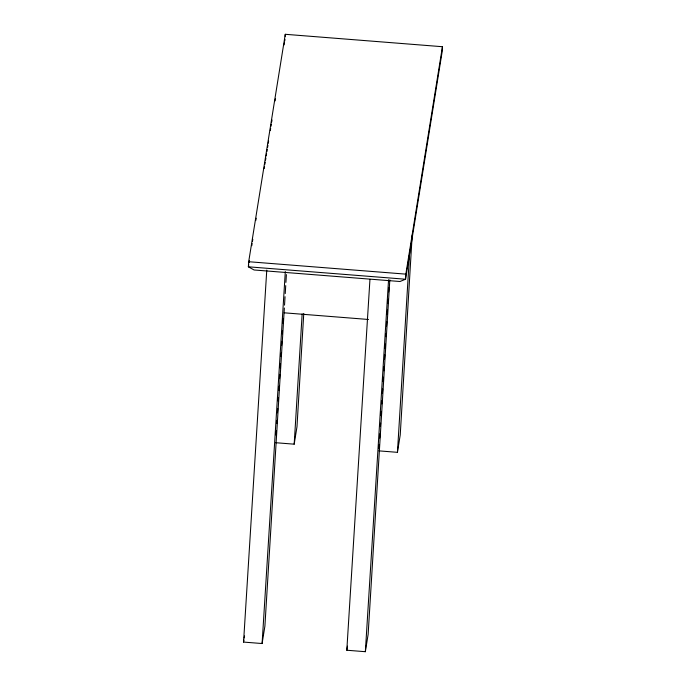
<?xml version="1.0" encoding="UTF-8"?>
<svg xmlns="http://www.w3.org/2000/svg" width="686" height="686" viewBox="0 0 686 686"><rect width="100%" height="100%" fill="white"/><g stroke="black" fill="none" stroke-linecap="round" stroke-linejoin="round"><path stroke-width="1.03" d="M248.692 261.718L248.383 266.811L254.06 269.975L399.989 281.509L405.529 279.228L442.127 51.81L442.444 46.717L285.29 34.3L248.692 261.718L405.838 274.134L442.444 46.717M285.17 36.341L285.29 34.3M276.106 435.233L276.364 430.962M276.818 423.494L277.015 420.286M277.47 412.818L277.736 408.547M278.19 401.078L278.387 397.871M278.842 390.403L279.108 386.132M279.562 378.655L279.828 374.385M280.214 367.979L280.48 363.709M280.934 356.24L281.131 353.033M281.586 345.564L281.852 341.294M282.306 333.825L282.503 330.618M282.958 323.149L283.224 318.879M284.356 308.023L264.899 626.147L262.095 643.537L243.556 642.079L266.768 270.121M284.527 305.15L285.042 296.721M285.239 293.557L285.728 285.599M285.916 282.4L286.396 274.597M275.643 442.71L294.183 444.176L302.149 313.939M303.769 313.433L296.978 426.778L294.183 444.176M379.024 448.73L379.289 444.459M379.675 438.054L379.941 433.784M380.396 426.315L380.593 423.116M381.047 415.639L381.313 411.368M381.768 403.9L381.965 400.693M382.419 393.224L382.685 388.953M383.14 381.476L383.397 377.206M383.791 370.8L384.057 366.53M384.512 359.061L384.769 354.791M385.163 348.385L385.421 344.115M385.884 336.646L386.081 333.439M386.535 325.97L386.793 321.7M387.256 314.222L387.513 309.952M387.907 303.546L388.165 299.276M388.628 291.807L388.885 287.537M389.82 279.888L368.142 634.301L365.346 651.7L346.807 650.234L369.951 279.348M405.838 274.134L405.529 279.228L248.383 266.811L248.718 264.702M378.895 450.865L397.434 452.331L409.705 251.642M412.209 234.989L400.23 434.933L397.434 452.331M262.095 643.537L285.307 271.587M365.346 651.7L388.559 279.742M249.061 262.584L249.404 260.474M251.779 245.682L252.122 243.564M252.465 241.455L252.8 239.337M255.861 220.326L256.204 218.208M264.196 168.55L264.539 166.441M264.873 164.323L265.216 162.213M265.559 160.095L265.894 157.986M266.237 155.868L266.58 153.758M266.914 151.649L267.257 149.531M267.6 147.421L267.934 145.303M268.277 143.194L268.62 141.076M270.318 130.511L270.661 128.402M270.996 126.284L271.339 124.175M271.682 122.065L272.016 119.947M275.077 100.928L275.42 98.818M284.09 44.933L284.433 42.815M284.724 40.971L284.982 39.394M243.556 642.079L243.89 640.029M244.216 637.98L244.55 635.939M346.807 650.234L347.468 646.143M284.193 312.816L368.536 319.479"/></g></svg>
